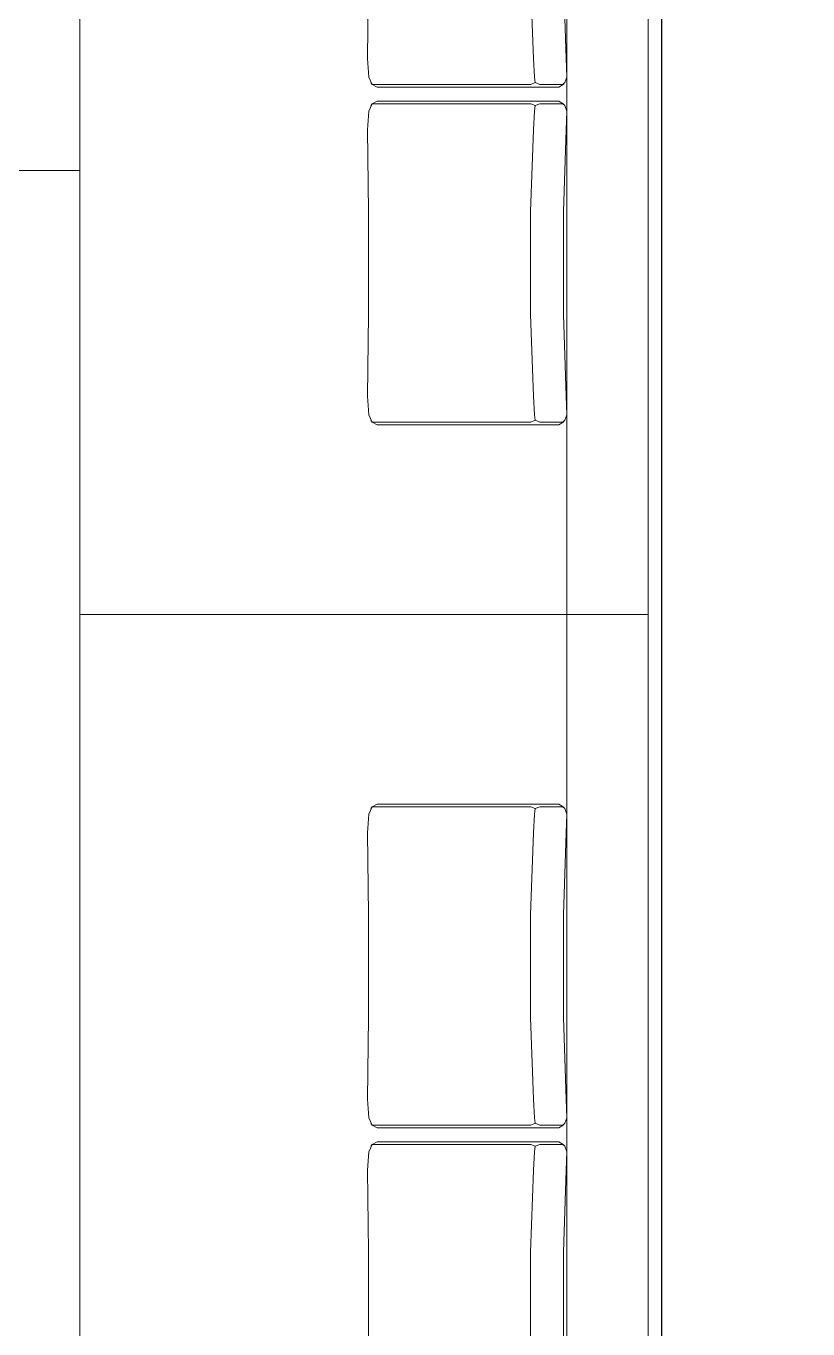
# Model space of a CAD drawing. Header units: metres. Extents: x 42 to 199, y -121 to 268.
# Drawn here: x 114.658 to 116.103, y 41.082 to 43.489 of the extents above; entities that cross this region are included whole.
import ezdxf

# ---------------------------------------------------------------- set-up
doc = ezdxf.new("R2010")
doc.units = ezdxf.units.M
doc.header["$LTSCALE"] = 0.3
doc.layers.get('0').update_dxf_attribs({"color": 8})
doc.layers.add('A-ELEVATION 3', color=8, linetype='Continuous')
doc.layers.add('A-ELEVATION 5', color=8, linetype='Continuous')
doc.layers.add('A-Furniture', color=8, linetype='Continuous', lineweight=0)
doc.layers.add('DA HOUSE ARCH LAYOUT', color=8, linetype='Continuous', lineweight=9)

# ---------------------------------------------------------------- blocks, each defined once
blk = doc.blocks.new('zw$2E0D')
for p, q in [((0, 1.05), (0, 0)), ((0.5336, 0.3583), (0.5314, 0.207)), ((0.8327, 0.3583), (0.8381, 0.207)), ((0.8987, 0.207), (0.8941, 0.3583)), ((0.5342, 0.1728), (0.5314, 0.207)), ((0.8381, 0.207), (0.8402, 0.1728)), ((0.9, 0.1728), (0.8987, 0.207)), ((0.5403, 0.159), (0.5342, 0.1728)), ((0.8402, 0.1728), (0.8414, 0.1626)), ((0.8964, 0.1626), (0.9, 0.1728)), ((0.5378, 0.1626), (0.5403, 0.159)), ((0.5403, 0.159), (0.5494, 0.1544)), ((0.5403, 0.159), (0.8335, 0.159)), ((0.7619, 0.1544), (0.5494, 0.1544)), ((0.7619, 0.1544), (0.8854, 0.1544)), ((0.8414, 0.1626), (0.8335, 0.159)), ((0.8498, 0.159), (0.8414, 0.1626)), ((0.8498, 0.159), (0.8925, 0.159)), ((0.8933, 0.159), (0.8854, 0.1544)), ((0.8925, 0.159), (0.8964, 0.1626)), ((0.8964, 0.1626), (0.8933, 0.159)), ((0.5403, 0.1237), (0.5342, 0.1099)), ((0.5378, 0.1201), (0.5403, 0.1237)), ((0.5403, 0.1237), (0.5494, 0.1283)), ((0.8335, 0.1237), (0.5403, 0.1237)), ((0.5494, 0.1283), (0.7607, 0.1283)), ((0.7607, 0.1283), (0.8854, 0.1283)), ((0.8414, 0.1201), (0.8335, 0.1237)), ((0.8498, 0.1237), (0.8414, 0.1201)), ((0.8925, 0.1237), (0.8498, 0.1237)), ((0.8933, 0.1237), (0.8854, 0.1283)), ((0.8925, 0.1237), (0.8964, 0.1201)), ((0.8964, 0.1201), (0.8933, 0.1237)), ((0.5314, 0.0757), (0.5342, 0.1099)), ((0.8402, 0.1099), (0.8381, 0.0757)), ((0.8414, 0.1201), (0.8402, 0.1099)), ((0.9, 0.1099), (0.8964, 0.1201)), ((0.8987, 0.0757), (0.9, 0.1099)), ((0.5336, -0.0755), (0.5314, 0.0757)), ((0.8381, 0.0757), (0.8327, -0.0755)), ((0.8941, -0.0755), (0.8987, 0.0757)), ((0.5336, -0.0755), (0.5336, -0.2656)), ((0.8327, -0.0755), (0.8327, -0.2656)), ((0.8941, -0.2656), (0.8941, -0.0755)), ((0.5336, -0.2656), (0.5314, -0.4168)), ((0.8327, -0.2656), (0.8381, -0.4168)), ((0.8987, -0.4168), (0.8941, -0.2656)), ((0.5342, -0.451), (0.5314, -0.4168)), ((0.8381, -0.4168), (0.8402, -0.451)), ((0.9, -0.451), (0.8987, -0.4168)), ((0.5403, -0.4648), (0.5342, -0.451)), ((0.8402, -0.451), (0.8414, -0.4612)), ((0.8964, -0.4612), (0.9, -0.451)), ((0.5378, -0.4612), (0.5403, -0.4648)), ((0.5403, -0.4648), (0.5494, -0.4694)), ((0.5403, -0.4648), (0.8335, -0.4648)), ((0.7619, -0.4694), (0.5494, -0.4694)), ((0.7619, -0.4694), (0.8854, -0.4694)), ((0.8414, -0.4612), (0.8335, -0.4648)), ((0.8498, -0.4648), (0.8414, -0.4612)), ((0.8498, -0.4648), (0.8925, -0.4648)), ((0.8933, -0.4648), (0.8854, -0.4694)), ((0.8925, -0.4648), (0.8964, -0.4612)), ((0.8964, -0.4612), (0.8933, -0.4648)), ((1.05, -0.82), (0, -0.82)), ((0.5403, -1.1752), (0.5342, -1.189)), ((0.5378, -1.1788), (0.5403, -1.1752)), ((0.5403, -1.1752), (0.5494, -1.1706)), ((0.5403, -1.1752), (0.8335, -1.1752)), ((0.7619, -1.1706), (0.5494, -1.1706)), ((0.7619, -1.1706), (0.8854, -1.1706)), ((0.8414, -1.1788), (0.8335, -1.1752)), ((0.8402, -1.189), (0.8414, -1.1788)), ((0.8498, -1.1752), (0.8414, -1.1788)), ((0.8498, -1.1752), (0.8925, -1.1752)), ((0.8933, -1.1752), (0.8854, -1.1706)), ((0.8925, -1.1752), (0.8964, -1.1788)), ((0.8964, -1.1788), (0.8933, -1.1752)), ((0.8964, -1.1788), (0.9, -1.189)), ((0.5342, -1.189), (0.5314, -1.2232)), ((0.8381, -1.2232), (0.8402, -1.189)), ((0.9, -1.189), (0.8987, -1.2232)), ((0.5336, -1.3744), (0.5314, -1.2232)), ((0.8327, -1.3744), (0.8381, -1.2232)), ((0.8987, -1.2232), (0.8941, -1.3744)), ((0.5336, -1.5645), (0.5336, -1.3744)), ((0.8327, -1.5645), (0.8327, -1.3744)), ((0.8941, -1.3744), (0.8941, -1.5645)), ((0.5336, -1.5645), (0.5314, -1.7157)), ((0.8381, -1.7157), (0.8327, -1.5645)), ((0.8941, -1.5645), (0.8987, -1.7157)), ((0.5314, -1.7157), (0.5342, -1.7499)), ((0.8402, -1.7499), (0.8381, -1.7157)), ((0.8987, -1.7157), (0.9, -1.7499)), ((0.5403, -1.7637), (0.5342, -1.7499)), ((0.8414, -1.7601), (0.8402, -1.7499)), ((0.9, -1.7499), (0.8964, -1.7601)), ((0.5378, -1.7601), (0.5403, -1.7637)), ((0.5403, -1.7637), (0.5494, -1.7683)), ((0.8335, -1.7637), (0.5403, -1.7637)), ((0.5494, -1.7683), (0.7607, -1.7683)), ((0.7607, -1.7683), (0.8854, -1.7683)), ((0.8414, -1.7601), (0.8335, -1.7637)), ((0.8498, -1.7637), (0.8414, -1.7601)), ((0.8925, -1.7637), (0.8498, -1.7637)), ((0.8933, -1.7637), (0.8854, -1.7683)), ((0.8925, -1.7637), (0.8964, -1.7601)), ((0.8964, -1.7601), (0.8933, -1.7637)), ((0.5403, -1.799), (0.5342, -1.8128)), ((0.5378, -1.8026), (0.5403, -1.799)), ((0.5403, -1.799), (0.5494, -1.7944)), ((0.5403, -1.799), (0.8335, -1.799)), ((0.7619, -1.7944), (0.5494, -1.7944)), ((0.7619, -1.7944), (0.8854, -1.7944)), ((0.8414, -1.8026), (0.8335, -1.799)), ((0.8402, -1.8128), (0.8414, -1.8026)), ((0.8498, -1.799), (0.8414, -1.8026)), ((0.8498, -1.799), (0.8925, -1.799)), ((0.8933, -1.799), (0.8854, -1.7944)), ((0.8925, -1.799), (0.8964, -1.8026)), ((0.8964, -1.8026), (0.8933, -1.799)), ((0.8964, -1.8026), (0.9, -1.8128)), ((0.5342, -1.8128), (0.5314, -1.847)), ((0.8381, -1.847), (0.8402, -1.8128)), ((0.9, -1.8128), (0.8987, -1.847)), ((0.5336, -1.9983), (0.5314, -1.847)), ((0.8327, -1.9983), (0.8381, -1.847)), ((0.8987, -1.847), (0.8941, -1.9983)), ((0.5336, -2.1883), (0.5336, -1.9983)), ((0.8327, -2.1883), (0.8327, -1.9983)), ((0.8941, -1.9983), (0.8941, -2.1883))]:
    blk.add_line(p, q)
for points in [[(-1.24, 1.05), (-2.48, 1.05, 0.414214), (-2.52, 1.01), (-2.52, 0.04, 0.414214), (-2.48, 0), (0, 0)], [(1.05, -0.9333), (1.05, 1.01, 0.414214), (1.01, 1.05), (0.04, 1.05, 0.414214), (0, 1.01), (0, -0.9333)], [(1.05, -0.7067), (1.05, -2.65, -0.414214), (1.01, -2.69), (0.04, -2.69, -0.414214), (0, -2.65), (0, -0.7067)]]:
    blk.add_lwpolyline(points, format="xyb")
for points in [[(0.9, -0.9333), (0.9, 0.9), (0, 0.9)], [(0.9, -0.7067), (0.9, -2.54), (0, -2.54)]]:
    blk.add_lwpolyline(points)
blk = doc.blocks.new('DA HOUSE ARCH LAYOUT')
at = {"color": 8, "transparency": 33554687}
blk.add_wipeout([(-11.75, 107.63), (-11.75, 78.6832), (-4.6699, 77.9793), (-4.6699, 87.3699), (20.9401, 87.3699), (20.94, 97.27), (30.1376, 97.27), (30.1376, 95.8004), (30.1509, 95.6202), (30.2068, 95.3936), (30.2908, 95.2058), (30.4267, 95.0082), (30.5877, 94.8493), (30.7469, 94.7385), (30.9156, 94.6565), (31.1167, 94.5963), (31.3676, 94.5704), (31.6721, 94.6087), (31.9475, 94.7157), (32.1814, 94.8781), (32.441, 95.1999), (32.4934, 95.3049), (32.5584, 95.4923), (32.5869, 95.6387), (32.5967, 95.8477), (32.5782, 96.0181), (32.5404, 96.1711), (32.4781, 96.3293), (32.428, 96.4237), (32.3565, 96.5318), (32.2288, 96.6615), (32.1161, 96.7764), (31.9914, 96.8605), (31.8786, 96.9192), (31.3843, 97.0303), (31.3843, 97.1695), (32.0248, 97.1695), (32.0248, 106.3305), (12.6625, 106.33), (12.6624, 107.63)], dxfattribs=at).dxf.layer = 'A-ELEVATION 3'
at = {"layer": 'A-ELEVATION 5', "color": 8, "ltscale": 0.25}
blk.add_line((18.6858, 106.0501), (18.6858, 100.3734), dxfattribs=at)
at = {"layer": 'A-Furniture', "color": 8}
blk.add_blockref('zw$2E0D', (17.6108, 103.8498), dxfattribs=at)

msp = doc.modelspace()

# ---------------------------------------------------------------- block references
at = {"layer": 'DA HOUSE ARCH LAYOUT'}
msp.add_blockref('DA HOUSE ARCH LAYOUT', (97.1462, -60.628), dxfattribs=at)

doc.saveas('drawing.dxf')
